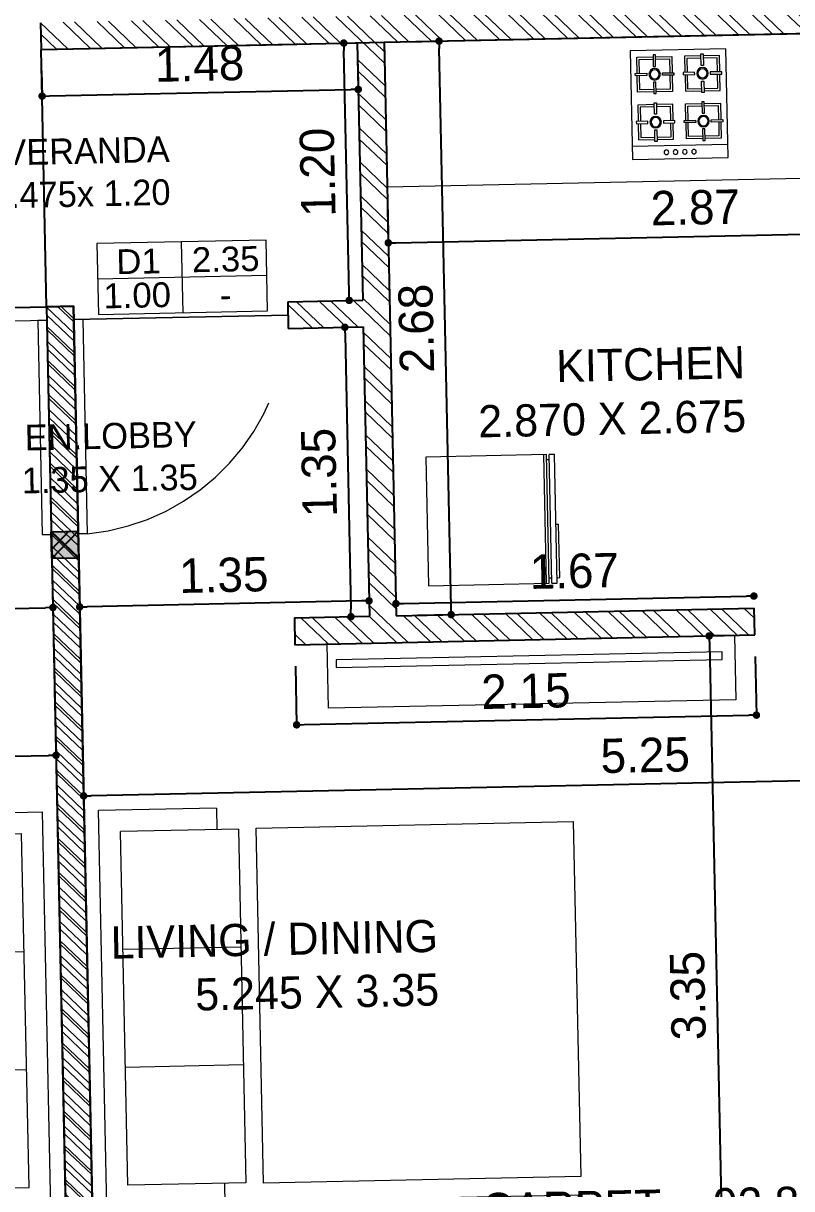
# Model space of a CAD drawing. Header units: metres. Extents: x 494 to 1845, y -666 to 1061.
# Drawn here: x 1413.0932 to 1413.4205, y 238.0793 to 238.5757 of the extents above; entities that cross this region are included whole.
import ezdxf

# ---------------------------------------------------------------- set-up
doc = ezdxf.new("R2010")
doc.units = ezdxf.units.M
doc.header["$MEASUREMENT"] = 0
for name, pattern in [('1', [0]), ('ACAD_ISO02W100', [15, 12, -3]), ('DASHED2', [0.375, 0.25, -0.125])]:
    doc.linetypes.add(name, pattern=pattern)
doc.layers.get('Defpoints').update_dxf_attribs({"color": 12})
for name, color, linetype in [('A-AREA', 1, 'Continuous'), ('COLUMN', 1, 'Continuous'), ('VDA-TEXT', 250, '1')]:
    doc.layers.add(name, color=color, linetype=linetype)
for name, color, linetype, lineweight in [('A-Furniture', 8, 'Continuous', 13), ('A-Wall Hatch', 8, 'Continuous', 9), ('DIMENSION', 8, 'Continuous', 5), ('VDA-DOOR', 23, 'Continuous', 5), ('VDA-DW TAGS', 4, 'Continuous', 9), ('VDA-FURNITURE', 8, 'Continuous', 13), ('VDA-HATCH', 8, 'Continuous', 9), ('VDA-WALL', 250, 'Continuous', 25)]:
    doc.layers.add(name, color=color, linetype=linetype, lineweight=lineweight)
doc.styles.add('arial', font='arial.ttf', dxfattribs={"height": 0.3})
doc.styles.add('RS', font='GOTHIC.TTF')
doc.styles.get("Standard").update_dxf_attribs({"font": 'arial.ttf'})
doc.dimstyles.new('SMALL-1', dxfattribs={"dimtxt": 0.16, "dimasz": 0.035, "dimexe": 0, "dimexo": 0.1, "dimgap": 0.05, "dimtad": 1, "dimzin": 0, "dimdsep": 46, "dimtxsty": 'RS', "dimblk": 'DOT', "dimcen": 2.5, "dimclrd": 256, "dimclre": 256, "dimclrt": 5, "dimadec": 0, "dimazin": 0, "dimtfac": 1, "dimtdec": 3, "dimtofl": 0, "dimtmove": 0, "dimatfit": 3, "dimfxl": 0, "dimtolj": 1, "dimtzin": 0, "dimarcsym": 0})
pattern_1 = [(45, (1152.758408798573, 282.9493043231583), (-0.1104854345604985, 0.1104854345604985), [])]

# ---------------------------------------------------------------- blocks, each defined once
blk = doc.blocks.new('6555kkm')
at = {"lineweight": 30}
h = blk.add_hatch(color=5, dxfattribs=at)
h.dxf.hatch_style = 1
h.paths.add_polyline_path([(1152.883408798573, 282.9493043231583), (1152.758408798573, 282.9493043231583), (1152.758408798573, 283.0743043231584), (1152.883408798573, 283.0743043231584)])
h = blk.add_hatch()
h.set_pattern_fill('ANSI31', color=5, scale=1.250000000001137)
h.set_pattern_definition(pattern_1)
h.paths.add_polyline_path([(1152.758408798573, 283.0743043231584), (1152.883408798573, 283.0743043231584), (1152.883408798573, 282.9493043231583), (1152.758408798573, 282.9493043231583)])
h = blk.add_hatch()
h.set_pattern_fill('ANSI31', color=5, scale=1.250000000001137)
h.set_pattern_definition(pattern_1)
h.paths.add_polyline_path([(1152.758408798573, 283.0743043231584), (1152.883408798573, 283.0743043231584), (1152.883408798573, 282.9493043231583), (1152.758408798573, 282.9493043231583)])
at = {"layer": 'COLUMN', "color": 5, "lineweight": 25}
for p, q in [((1152.758408798573, 282.9493043231583), (1152.883408798573, 283.0743043231584)), ((1152.883408798573, 282.9493043231583), (1152.758408798573, 283.0743043231584))]:
    blk.add_line(p, q, dxfattribs=at)
blk.add_lwpolyline([(1152.758408798573, 283.0743043231584), (1152.883408798573, 283.0743043231584), (1152.883408798573, 282.9493043231583), (1152.758408798573, 282.9493043231583)], close=True, dxfattribs=at)
blk = doc.blocks.new('zw$417C')
at = {"layer": 'COLUMN', "color": 8, "lineweight": 30}
blk.add_blockref('6555kkm', (-1102.821029583515, -275.5117372282392, 1.122092884524188e-05), dxfattribs=at)
blk = doc.blocks.new('zw$FFF1')
at = {"layer": 'A-Furniture', "color": 8, "extrusion": (1.515233374942575e-06, 1.204778837000339e-06, 0.9999999999981264)}
for p, q in [((0.6212500063702464, 2.488734973128885), (0.6212433241307735, 1.938893890124746)), ((1.371250006370246, 2.488725858158432), (0.6212500063702464, 2.488734973128885)), ((1.371243322268128, 1.938725731684826), (1.371250006370246, 2.488725858158432)), ((1.548996269702911, 2.488723697606474), (1.548989587463439, 1.938882614485919)), ((2.298996269702911, 2.488714582519606), (1.548996269702911, 2.488723697606474)), ((2.298989585600793, 1.938714456046), (2.298996269702911, 2.488714582519606)), ((0.7212487906217575, 2.388733757776208), (0.7212421065196395, 1.838733757613227)), ((1.271248790435493, 2.38872707344126), (0.7212487906217575, 2.388733757776208)), ((1.271242106333375, 1.838727073278278), (1.271248790435493, 2.38872707344126)), ((1.648995053954422, 2.388722482253797), (1.648988369852304, 1.838722482090816)), ((2.198995053768158, 2.388715797802433), (1.648995053954422, 2.388722482253797)), ((2.19898836966604, 1.838715797755867), (2.198995053768158, 2.388715797802433)), ((0.6212433241307735, 1.938893890124746), (0.7214021123945713, 1.938733629649505)), ((0.7214021123945713, 1.938733629649505), (0.7212433218955994, 1.93873363151215)), ((1.271243321709335, 1.938726946944371), (1.371243322268128, 1.938725731568411)), ((1.548989587463439, 1.938882614485919), (1.649148375727236, 1.938722354010679)), ((1.649148375727236, 1.938722354010679), (1.648989585228264, 1.938722355989739)), ((2.198989585042, 1.93871567142196), (2.298989584669471, 1.938714456046)), ((0.7212421065196395, 1.838733757613227), (1.271242106333375, 1.838727073278278)), ((1.648988369852304, 1.838722482090816), (2.19898836966604, 1.838715797755867))]:
    blk.add_line(p, q, dxfattribs=at)
at = {"layer": 'A-Furniture', "color": 8, "extrusion": (1.515233371707305e-06, -1.204778841069292e-06, 0.9999999999981264)}
for p, q in [((0.5500000007450581, 1.850006682798266), (9.313225746154785e-10, 1.849999999860302)), ((0, 1.849999999860302), (2.24793329834938e-05, 0)), ((0.5500012151896954, 1.750006682821549), (0.5500000007450581, 1.850006682798266)), ((0.1000012140721083, 1.750001214910299), (0.1000212645158172, 0.1000012150034308)), ((0.6500012148171663, 1.750007897731848), (0.1000012150034308, 1.750001214910299)), ((0.6500212643295527, 0.1000078979413956), (0.6500012148171663, 1.750007897731848)), ((0.6500078989192843, 1.200007897801697), (0.1000078991055489, 1.200001214980148)), ((0.6500145820900798, 0.6500078978715464), (0.1000145813450217, 0.650001215049997)), ((0.6500212643295527, 0.1000078979413956), (0.1000212645158172, 0.1000012150034308)), ((0.5500224800780416, 6.68293796479702e-06), (0.5500212647020817, 0.1000066829146817)), ((0.5500224800780416, 6.68293796479702e-06), (2.24793329834938e-05, 0))]:
    blk.add_line(p, q, dxfattribs=at)
at = {"layer": 'A-Furniture', "color": 8, "extrusion": (1.515233371707305e-06, -1.204778841069291e-06, 0.9999999999981264)}
for p, q in [((2.212546726688743, 1.752808351884596), (0.7327740155160427, 1.752790371072479)), ((0.7327740155160427, 1.752790371072479), (0.7327941320836544, 0.09728157555218786)), ((2.212566843256354, 0.09729955636430532), (2.212546726688743, 1.752808351884596)), ((0.7327941320836544, 0.09728157555218786), (2.212566843256354, 0.09729955636430532))]:
    blk.add_line(p, q, dxfattribs=at)
blk = doc.blocks.new('1M D')
at = {"layer": 'VDA-DOOR'}
for p, q in [((1531.923900657642, 323.9831530253452, -0.0001361976948175383), (1531.885928815248, 323.9831530253452, -0.0001361976948175383)), ((1531.885928815248, 323.9831530253452, -0.0001361976948175383), (1531.885928815248, 323.0838199157317, -0.0001361976948175383)), ((1531.923900657642, 323.0838199157317, -0.0001361976948175383), (1531.923900657642, 323.9831530253452, -0.0001361976948175383)), ((1531.885928815248, 323.0838199157317, -0.0001361976948175383), (1531.923900657642, 323.0838199157317, -0.0001361976948175383))]:
    blk.add_line(p, q, dxfattribs=at)
at = {"layer": 'VDA-DOOR', "linetype": 'ACAD_ISO02W100', "ltscale": 0.01}
blk.add_arc((1531.885928815248, 323.0831527781722, -0.0001361976948175383), 0.9000002472622035, 0.04247130742758704, 90, dxfattribs=at)
blk = doc.blocks.new('_Dot')
at = {"color": 0, "linetype": 'ByBlock', "lineweight": -2}
blk.add_line((-0.5, 0), (-1, 0), dxfattribs=at)
at = {"color": 0, "linetype": 'ByBlock', "const_width": 0.5}
blk.add_lwpolyline([(-0.25, 0, 1), (0.25, 0, 1)], format="xyb", close=True, dxfattribs=at)
blk = doc.blocks.new('*D432')
at = {"layer": 'Defpoints', "color": 0, "transparency": 16777216}
for p in [(8.240036736101274, -1.808833693435588), (6.890036736101365, -1.880828684596736), (8.240036736101274, -1.880828684596736)]:
    blk.add_point(p, dxfattribs=at)
at = {"layer": 'DIMENSION', "lineweight": -2, "transparency": 16777216}
for p, q in [((6.890036736101365, -1.808833693435588), (6.890036736101365, -1.808833693435588)), ((6.925036736101365, -1.808833693435588), (8.205036736101274, -1.808833693435588)), ((8.240036736101274, -1.808833693435588), (8.240036736101274, -1.808833693435588))]:
    blk.add_line(p, q, dxfattribs=at)
at = {"layer": 'DIMENSION', "lineweight": -2, "transparency": 16777216, "xscale": 0.035, "yscale": 0.035, "zscale": 0.035, "rotation": 180}
blk.add_blockref('_Dot', (6.890036736101365, -1.808833693435588), dxfattribs=at)
at = {"layer": 'DIMENSION', "lineweight": -2, "transparency": 16777216, "xscale": 0.035, "yscale": 0.035, "zscale": 0.035}
blk.add_blockref('_Dot', (8.240036736101274, -1.808833693435588), dxfattribs=at)
at = {"layer": 'DIMENSION', "color": 5, "transparency": 16777216, "insert": (7.56503673610132, -1.674809220288069), "char_height": 0.16, "attachment_point": 5, "style": 'RS'}
blk.add_mtext('\\A1;1.35', dxfattribs=at)
blk = doc.blocks.new('*D433')
at = {"layer": 'Defpoints', "color": 0, "transparency": 16777216}
for p in [(3.415036736101229, -1.580828684596781), (8.240036736101274, -1.580828684596781), (8.240036736101274, -2.498410855820623)]:
    blk.add_point(p, dxfattribs=at)
at = {"layer": 'DIMENSION', "lineweight": -2, "transparency": 16777216}
for p, q in [((3.415036736101229, -2.198410855820623), (3.415036736101229, -2.498410855820623)), ((8.240036736101274, -2.198410855820623), (8.240036736101274, -2.498410855820623)), ((3.450036736101229, -2.498410855820623), (8.205036736101274, -2.498410855820623))]:
    blk.add_line(p, q, dxfattribs=at)
at = {"layer": 'DIMENSION', "lineweight": -2, "transparency": 16777216, "xscale": 0.035, "yscale": 0.035, "zscale": 0.035, "rotation": 180}
blk.add_blockref('_Dot', (3.415036736101229, -2.498410855820623), dxfattribs=at)
at = {"layer": 'DIMENSION', "lineweight": -2, "transparency": 16777216, "xscale": 0.035, "yscale": 0.035, "zscale": 0.035}
blk.add_blockref('_Dot', (8.240036736101274, -2.498410855820623), dxfattribs=at)
at = {"layer": 'DIMENSION', "color": 5, "transparency": 16777216, "insert": (5.827536736101138, -2.364386382673104), "char_height": 0.16, "attachment_point": 5, "style": 'RS'}
blk.add_mtext('\\A1;4.83', dxfattribs=at)
blk = doc.blocks.new('zw$8B81')
at = {"layer": 'VDA-FURNITURE', "extrusion": (-2.11098337400021e-05, -1.086347123934214e-08, 0.9999999997771876)}
for p, q in [((0.03749999962747097, 0.6000000006752089), (0.01250000018626451, 0.6000000006752089)), ((0.01250000018626451, 0.6000000006752089), (0.01250000018626451, 1.164153218269348e-10)), ((0.03749999962747097, 0.6000000006752089), (0.03749999962747097, 1.164153218269348e-10)), ((0.6124999998137355, 0.6000000005587935), (0.04999999981373549, 0.6000000006752089)), ((0.04999999981373549, 0.6000000006752089), (0.04999999981373549, 1.164153218269348e-10)), ((0.0625, 0.6000000006752089), (0.0625, 1.164153218269348e-10)), ((0.6124999998137355, 0), (0.6124999998137355, 0.6000000005587935)), ((0.01250000018626451, 0.5750000003026798), (0, 0.5750000003026798)), ((0, 0.5750000003026798), (0, 0.3250000003026798)), ((0.04999999981373549, 0.5750000003026798), (0.03749999962747097, 0.5750000003026798)), ((0.01250000018626451, 0.3250000003026798), (0, 0.3250000003026798)), ((0.01250000018626451, 1.164153218269348e-10), (0.03749999962747097, 1.164153218269348e-10)), ((0.03749999962747097, 0.02500000048894435), (0.04999999981373549, 0.02500000048894435)), ((0.04999999981373549, 1.164153218269348e-10), (0.6124999998137355, 0))]:
    blk.add_line(p, q, dxfattribs=at)
blk = doc.blocks.new('zw$80F')
at = {"layer": 'A-Furniture', "extrusion": (0.0001700572638900426, -4.782336523538391e-05, 0.9999999843967263)}
blk.add_line((0.06005996465682983, 0.4461597442859784, 4.547967870777294e-07), (0.06005996465682983, 2.328306436538696e-10), dxfattribs=at)
at = {"layer": 'A-Furniture', "extrusion": (0.0001700572638900425, -4.78233652353839e-05, 0.9999999843967262), "elevation": -1.066843014996266e-05}
for points in [[(0.5062197120860219, 3.37604433298111e-09), (1.862645149230957e-09, -6.984919309616089e-10), (-9.313225746154785e-10, 0.4461597438203171), (0.5062197092920542, 0.4461597478948534)], [(0.1769623979926109, 0.4247097575571388), (0.1662374036386609, 0.4247097574407235), (0.1662374045699835, 0.3710847881156951), (0.1769623979926109, 0.3710847882321104)], [(0.3893172759562731, 0.4247097591869533), (0.4000422693789005, 0.4247097593033686), (0.4000422703102231, 0.3710847899783403), (0.3893172759562731, 0.3710847899783403)], [(0.08150995336472988, 0.3292573114158586), (0.0815099524334073, 0.3399823053041473), (0.1351349223405123, 0.3399823056533933), (0.1351349223405123, 0.3292573118815199)], [(0.2616898501291871, 0.3399823067011312), (0.2616898501291871, 0.3292573128128424), (0.2080648802220821, 0.3292573124635965), (0.2080648802220821, 0.3399823062354699)], [(0.3045898247510195, 0.3399823070503771), (0.3045898256823421, 0.3292573131620884), (0.3582147946581244, 0.3292573136277497), (0.3582147946581244, 0.3399823075160384)], [(0.4847697224467993, 0.3292573146754876), (0.4847697224467993, 0.3399823085637763), (0.4311447525396943, 0.339982308098115), (0.4311447525396943, 0.3292573142098263)], [(0.1662374055013061, 0.2445298605598509), (0.1769623989239335, 0.2445298606762663), (0.1769623989239335, 0.2981548300012946), (0.1662374045699835, 0.2981548298848793)], [(0.4000422712415457, 0.2445298625389114), (0.3893172778189182, 0.2445298624224961), (0.3893172768875957, 0.2981548317475244), (0.4000422712415457, 0.2981548317475244)], [(0.1662374055013061, 0.2016298851231113), (0.1769623989239335, 0.2016298852395266), (0.1769623998552561, 0.1480049159144983), (0.1662374055013061, 0.1480049159144983)], [(0.4000422712415457, 0.2016298869857565), (0.3893172778189182, 0.2016298869857565), (0.3893172778189182, 0.1480049176607281), (0.4000422721728683, 0.1480049177771434)], [(0.08150995429605246, 0.1169024329865351), (0.08150995429605246, 0.1061774390982464), (0.1351349242031574, 0.1061774395639077), (0.1351349242031574, 0.1169024334521964)], [(0.2616898519918323, 0.1061774406116456), (0.2616898510605097, 0.116902434383519), (0.2080648820847273, 0.116902434034273), (0.2080648820847273, 0.1061774401459843)], [(0.3045898266136646, 0.1061774409608915), (0.3045898266136646, 0.116902434732765), (0.3582147965207696, 0.1169024351984262), (0.3582147965207696, 0.1061774413101375)], [(0.4847697233781219, 0.1169024362461641), (0.4847697243094444, 0.1061774423578754), (0.4311447544023395, 0.1061774418922141), (0.4311447544023395, 0.1169024357805029)], [(0.1769624007865787, 0.02144998835865408), (0.1662374073639512, 0.02144998835865408), (0.1662374064326286, 0.07507495756726712), (0.1769624007865787, 0.07507495768368244)], [(0.3893172787502408, 0.02144999010488391), (0.4000422731041908, 0.02144999022129923), (0.4000422721728683, 0.07507495954632759), (0.3893172787502408, 0.07507495942991227)]]:
    blk.add_lwpolyline(points, close=True, dxfattribs=at)
for points in [[(0.1662374036386609, 0.4161297623068094), (0.09008994698524475, 0.4161297617247328), (0.09008994791656733, 0.3399823053041473)], [(0.1662374036386609, 0.405404768534936), (0.1008149413391948, 0.4054047679528594), (0.1008149422705173, 0.3399823054205626)], [(0.2531098546460271, 0.3399823067011312), (0.2531098537147045, 0.4161297630053014), (0.1769623979926109, 0.4161297624232247)], [(0.2423848612233996, 0.3399823065847158), (0.2423848602920771, 0.4054047691170126), (0.1769623979926109, 0.405404768534936)], [(0.3131698202341795, 0.3399823071667925), (0.3131698193028569, 0.416129763587378), (0.3893172759562731, 0.4161297641694546)], [(0.3238948136568069, 0.3399823071667925), (0.3238948136568069, 0.4054047698155046), (0.3893172759562731, 0.4054047702811658)], [(0.4000422703102231, 0.4161297642858699), (0.4761897260323167, 0.4161297648679465), (0.4761897269636393, 0.339982308447361)], [(0.4000422703102231, 0.4054047703975812), (0.4654647326096892, 0.4054047708632424), (0.4654647326096892, 0.3399823083309457)], [(0.09008994791656733, 0.3292573115322739), (0.0900899488478899, 0.2531098551116884), (0.1662374055013061, 0.253109855693765)], [(0.1008149422705173, 0.3292573115322739), (0.1008149422705173, 0.2638348489999771), (0.1662374045699835, 0.2638348495820537)], [(0.1769623989239335, 0.2531098558101803), (0.2531098555773497, 0.2531098563922569), (0.2531098546460271, 0.3292573128128424)], [(0.1769623989239335, 0.2638348495820537), (0.2423848612233996, 0.2638348501641303), (0.2423848612233996, 0.3292573126964271)], [(0.3893172768875957, 0.2531098574399948), (0.3131698211655021, 0.2531098568579182), (0.3131698202341795, 0.3292573132785037)], [(0.3893172768875957, 0.2638348513282835), (0.3238948145881295, 0.2638348508626223), (0.3238948145881295, 0.329257313394919)], [(0.4761897269636393, 0.3292573145590723), (0.4761897278949618, 0.2531098581384867), (0.4000422712415457, 0.2531098575564101)], [(0.4654647335410118, 0.3292573144426569), (0.4654647335410118, 0.2638348519103602), (0.4000422712415457, 0.2638348514446989)], [(0.09008994977921247, 0.1169024331029505), (0.0900899488478899, 0.1930498894071206), (0.1662374055013061, 0.1930498901056126)], [(0.1008149432018399, 0.1169024331029505), (0.1008149432018399, 0.1823248956352472), (0.1662374055013061, 0.1823248962173238)], [(0.1769623998552561, 0.1930498901056126), (0.2531098555773497, 0.1930498908041045), (0.2531098565086722, 0.116902434383519)], [(0.1769623998552561, 0.1823248963337392), (0.2423848621547222, 0.1823248967994004), (0.2423848621547222, 0.1169024342671037)], [(0.3893172778189182, 0.1930498918518424), (0.3131698211655021, 0.1930498912697658), (0.3131698220968246, 0.1169024348491803)], [(0.3893172778189182, 0.1823248979635537), (0.3238948155194521, 0.1823248974978924), (0.3238948155194521, 0.1169024349655956)], [(0.4761897288262844, 0.1169024361297488), (0.4761897278949618, 0.1930498925503343), (0.4000422712415457, 0.1930498919682577)], [(0.4654647344723344, 0.1169024361297488), (0.4654647344723344, 0.1823248986620456), (0.4000422721728683, 0.182324898079969)], [(0.1662374064326286, 0.03002998337615281), (0.09008995071053505, 0.0300299827940762), (0.09008994977921247, 0.1061774392146617)], [(0.1662374064326286, 0.04075497726444155), (0.1008149441331625, 0.04075497679878026), (0.1008149441331625, 0.106177439331077)], [(0.2531098565086722, 0.1061774404952303), (0.2531098574399948, 0.03002998407464474), (0.1769624007865787, 0.03002998349256814)], [(0.2423848630860448, 0.1061774403788149), (0.2423848630860448, 0.04075497784651816), (0.1769624007865787, 0.04075497738085687)], [(0.3131698220968246, 0.1061774409608915), (0.3131698230281472, 0.03002998454030603), (0.3893172787502408, 0.03002998523879796)], [(0.3238948155194521, 0.1061774410773069), (0.3238948164507747, 0.04075497854501009), (0.3893172787502408, 0.04075497901067138)], [(0.4000422731041908, 0.03002998523879796), (0.476189729757607, 0.03002998593728989), (0.4761897288262844, 0.1061774423578754)], [(0.4000422731041908, 0.0407549791270867), (0.465464735403657, 0.04075497970916331), (0.4654647344723344, 0.1061774422414601)]]:
    blk.add_lwpolyline(points, dxfattribs=at)
at = {"layer": 'A-Furniture', "extrusion": (0.0001700572638900425, -4.78233652353839e-05, 0.9999999843967262)}
for centre, radius in [((0.1715999056494323, 0.3346198096294238, -1.066843017786334e-05), 0.0268124846496025), ((0.1715999056494323, 0.3346198096294238, -1.066843017786334e-05), 0.0214499877197444), ((0.3946797728108046, 0.3346198113756665, -1.066843070753518e-05), 0.0268124846496025), ((0.3946797728108046, 0.3346198113756665, -1.066843070753518e-05), 0.0214499877197444), ((0.03002998689591295, 0.2874298348837457, -1.066842961552334e-05), 0.0107249938598722), ((0.03002998724480616, 0.2445298600964426, -1.066843031405722e-05), 0.0107249938598722), ((0.03002998759369927, 0.201629884028573, -1.066843038291535e-05), 0.0107249938598722), ((0.03002998794259228, 0.1587299092412676, -1.066842994458029e-05), 0.0107249938598722), ((0.1715999074636763, 0.111539937405965, -1.066842962649786e-05), 0.0268124846496025), ((0.1715999074636763, 0.111539937405965, -1.066842962649786e-05), 0.0214499877197444), ((0.3946797746250487, 0.1115399385701247, -1.066843035570653e-05), 0.0268124846496025), ((0.3946797746250487, 0.1115399385701247, -1.066843035570653e-05), 0.0214499877197444)]:
    blk.add_circle(centre, radius, dxfattribs=at)
blk = doc.blocks.new('zw$F1DC')
at = {"layer": 'VDA-DOOR'}
for p, q in [((2.601322194095701e-05, 0), (2.601322339979006e-05, 0.9000000000000001)), ((2.601322192941069e-05, 0.0379718426371404), (0.9000260132219293, 0.0379718426371404)), ((2.601322194095701e-05, 0), (0.9000260132219409, 2.777222896099829e-13)), ((0.9000260132219293, 0.03797184263741812), (0.9000260132219293, 2.777222896099829e-13))]:
    blk.add_line(p, q, dxfattribs=at).dxf.unprotected_set("ltscale", 0)
at = {"layer": 'VDA-DOOR', "linetype": 'DASHED2', "ltscale": 0.3}
blk.add_arc((-0.02829771850029106, -0.03040769462445214), 0.9308387142759031, 4.212750427302682, 88.25632433435375, dxfattribs=at)
blk = doc.blocks.new('zw$AB1F')
at = {"layer": 'VDA-DOOR', "xscale": 1.111111111003124, "yscale": 1.111111111003124, "zscale": 1.111111111003124, "rotation": 90.00000000080222}
blk.add_blockref('zw$F1DC', (0.9999999967510598, -1.13686837721616e-13), dxfattribs=at)
blk = doc.blocks.new('*D1116')
at = {"layer": 'Defpoints', "color": 0, "transparency": 16777216}
for p in [(-5.433006156983083, 5.250000000000057), (-5.369999999999891, 5.250000000000057), (-5.369999999999891, 4.050000000000068)]:
    blk.add_point(p, dxfattribs=at)
at = {"layer": 'DIMENSION', "lineweight": -2, "transparency": 16777216}
for p, q in [((-5.433006156983083, 5.250000000000057), (-5.433006156983083, 5.250000000000057)), ((-5.433006156983083, 4.085000000000068), (-5.433006156983083, 5.215000000000057)), ((-5.433006156983083, 4.050000000000068), (-5.433006156983083, 4.050000000000068))]:
    blk.add_line(p, q, dxfattribs=at)
at = {"layer": 'DIMENSION', "lineweight": -2, "transparency": 16777216, "xscale": 0.035, "yscale": 0.035, "zscale": 0.035}
for p, rotation in [((-5.433006156983083, 5.250000000000057), 90), ((-5.433006156983083, 4.050000000000068), 270)]:
    blk.add_blockref('_Dot', p, dxfattribs=dict(at, rotation=rotation))
at = {"layer": 'DIMENSION', "color": 5, "transparency": 16777216, "insert": (-5.567030630130602, 4.650000000000063), "char_height": 0.16, "attachment_point": 5, "rotation": 90, "style": 'RS'}
blk.add_mtext('\\A1;1.20', dxfattribs=at)
blk = doc.blocks.new('*D1117')
at = {"layer": 'Defpoints', "color": 0, "transparency": 16777216}
for p in [(-6.8449999999998, 5.250000000000057), (-5.369999999999891, 5.250000000000057), (-5.369999999999891, 5.032654607238555)]:
    blk.add_point(p, dxfattribs=at)
at = {"layer": 'DIMENSION', "lineweight": -2, "transparency": 16777216}
for p, q in [((-6.8449999999998, 5.150000000000057), (-6.8449999999998, 5.032654607238555)), ((-5.369999999999891, 5.150000000000057), (-5.369999999999891, 5.032654607238555)), ((-6.8099999999998, 5.032654607238555), (-5.404999999999891, 5.032654607238555))]:
    blk.add_line(p, q, dxfattribs=at)
at = {"layer": 'DIMENSION', "lineweight": -2, "transparency": 16777216, "xscale": 0.035, "yscale": 0.035, "zscale": 0.035, "rotation": 180}
blk.add_blockref('_Dot', (-6.8449999999998, 5.032654607238555), dxfattribs=at)
at = {"layer": 'DIMENSION', "lineweight": -2, "transparency": 16777216, "xscale": 0.035, "yscale": 0.035, "zscale": 0.035}
blk.add_blockref('_Dot', (-5.369999999999891, 5.032654607238555), dxfattribs=at)
at = {"layer": 'DIMENSION', "color": 5, "transparency": 16777216, "insert": (-6.107499999999845, 5.166679080386074), "char_height": 0.16, "attachment_point": 5, "style": 'RS'}
blk.add_mtext('\\A1;1.48', dxfattribs=at)
blk = doc.blocks.new('*D1118')
at = {"layer": 'Defpoints', "color": 0, "transparency": 16777216}
for p in [(-5.369999999999891, 3.925000000000068), (-5.456038015565127, 2.575000000000045), (-5.369999999999891, 2.575000000000045)]:
    blk.add_point(p, dxfattribs=at)
at = {"layer": 'DIMENSION', "lineweight": -2, "transparency": 16777216}
for p, q in [((-5.456038015565127, 3.925000000000068), (-5.456038015565127, 3.925000000000068)), ((-5.456038015565127, 3.890000000000068), (-5.456038015565127, 2.610000000000046)), ((-5.456038015565127, 2.575000000000045), (-5.456038015565127, 2.575000000000045))]:
    blk.add_line(p, q, dxfattribs=at)
at = {"layer": 'DIMENSION', "lineweight": -2, "transparency": 16777216, "xscale": 0.035, "yscale": 0.035, "zscale": 0.035}
for p, rotation in [((-5.456038015565127, 3.925000000000068), 90), ((-5.456038015565127, 2.575000000000045), 270)]:
    blk.add_blockref('_Dot', p, dxfattribs=dict(at, rotation=rotation))
at = {"layer": 'DIMENSION', "color": 5, "transparency": 16777216, "insert": (-5.590062488712646, 3.250000000000057), "char_height": 0.16, "attachment_point": 5, "rotation": 90, "style": 'RS'}
blk.add_mtext('\\A1;1.35', dxfattribs=at)
blk = doc.blocks.new('*D1119')
at = {"layer": 'Defpoints', "color": 0, "transparency": 16777216}
for p in [(-6.7199999999998, 2.647177441153644), (-6.7199999999998, 2.575000000000045), (-5.369999999999891, 2.575000000000045)]:
    blk.add_point(p, dxfattribs=at)
at = {"layer": 'DIMENSION', "lineweight": -2, "transparency": 16777216}
for p, q in [((-6.7199999999998, 2.647177441153644), (-6.7199999999998, 2.647177441153644)), ((-5.404999999999891, 2.647177441153644), (-6.6849999999998, 2.647177441153644)), ((-5.369999999999891, 2.647177441153644), (-5.369999999999891, 2.647177441153644))]:
    blk.add_line(p, q, dxfattribs=at)
at = {"layer": 'DIMENSION', "lineweight": -2, "transparency": 16777216, "xscale": 0.035, "yscale": 0.035, "zscale": 0.035, "rotation": 180}
blk.add_blockref('_Dot', (-6.7199999999998, 2.647177441153644), dxfattribs=at)
at = {"layer": 'DIMENSION', "lineweight": -2, "transparency": 16777216, "xscale": 0.035, "yscale": 0.035, "zscale": 0.035}
blk.add_blockref('_Dot', (-5.369999999999891, 2.647177441153644), dxfattribs=at)
at = {"layer": 'DIMENSION', "color": 5, "transparency": 16777216, "insert": (-6.044999999999845, 2.781201914301163), "char_height": 0.16, "attachment_point": 5, "style": 'RS'}
blk.add_mtext('\\A1;1.35', dxfattribs=at)
blk = doc.blocks.new('*D1120')
at = {"layer": 'Defpoints', "color": 0, "transparency": 16777216}
for p in [(-3.575000000000045, 2.631493366183975), (-5.244999999999891, 2.575000000000045), (-3.575000000000045, 2.575000000000045)]:
    blk.add_point(p, dxfattribs=at)
at = {"layer": 'DIMENSION', "lineweight": -2, "transparency": 16777216}
for p, q in [((-5.244999999999891, 2.631493366183975), (-5.244999999999891, 2.631493366183975)), ((-5.209999999999891, 2.631493366183975), (-3.610000000000046, 2.631493366183975)), ((-3.575000000000045, 2.631493366183975), (-3.575000000000045, 2.631493366183975))]:
    blk.add_line(p, q, dxfattribs=at)
at = {"layer": 'DIMENSION', "lineweight": -2, "transparency": 16777216, "xscale": 0.035, "yscale": 0.035, "zscale": 0.035, "rotation": 180}
blk.add_blockref('_Dot', (-5.244999999999891, 2.631493366183975), dxfattribs=at)
at = {"layer": 'DIMENSION', "lineweight": -2, "transparency": 16777216, "xscale": 0.035, "yscale": 0.035, "zscale": 0.035}
blk.add_blockref('_Dot', (-3.575000000000045, 2.631493366183975), dxfattribs=at)
at = {"layer": 'DIMENSION', "color": 5, "transparency": 16777216, "insert": (-4.409999999999968, 2.765517839331493), "char_height": 0.16, "attachment_point": 5, "style": 'RS'}
blk.add_mtext('\\A1;1.67', dxfattribs=at)
blk = doc.blocks.new('*D1121')
at = {"layer": 'Defpoints', "color": 0, "transparency": 16777216}
for p in [(-5.244999999999891, 5.250000000000057), (-4.988439704478878, 5.250000000000057), (-5.244999999999891, 2.575000000000045)]:
    blk.add_point(p, dxfattribs=at)
at = {"layer": 'DIMENSION', "lineweight": -2, "transparency": 16777216}
for p, q in [((-5.144999999999891, 5.250000000000057), (-4.988439704478878, 5.250000000000057)), ((-4.988439704478878, 2.610000000000046), (-4.988439704478878, 5.215000000000057)), ((-5.144999999999891, 2.575000000000045), (-4.988439704478878, 2.575000000000045))]:
    blk.add_line(p, q, dxfattribs=at)
at = {"layer": 'DIMENSION', "lineweight": -2, "transparency": 16777216, "xscale": 0.035, "yscale": 0.035, "zscale": 0.035}
for p, rotation in [((-4.988439704478878, 5.250000000000057), 90), ((-4.988439704478878, 2.575000000000045), 270)]:
    blk.add_blockref('_Dot', p, dxfattribs=dict(at, rotation=rotation))
at = {"layer": 'DIMENSION', "color": 5, "transparency": 16777216, "insert": (-5.122464177626397, 3.912500000000051), "char_height": 0.16, "attachment_point": 5, "rotation": 90, "style": 'RS'}
blk.add_mtext('\\A1;2.68', dxfattribs=at)
blk = doc.blocks.new('*D1122')
at = {"layer": 'Defpoints', "color": 0, "transparency": 16777216}
for p in [(-5.244999999672473, 4.574999988457023), (-2.375, 4.574999988457023), (-2.375, 4.314406018153022)]:
    blk.add_point(p, dxfattribs=at)
at = {"layer": 'DIMENSION', "lineweight": -2, "transparency": 16777216}
for p, q in [((-5.244999999672473, 4.474999988457023), (-5.244999999672473, 4.314406018153022)), ((-2.375, 4.474999988457023), (-2.375, 4.314406018153022)), ((-5.209999999672473, 4.314406018153022), (-2.41, 4.314406018153022))]:
    blk.add_line(p, q, dxfattribs=at)
at = {"layer": 'DIMENSION', "lineweight": -2, "transparency": 16777216, "xscale": 0.035, "yscale": 0.035, "zscale": 0.035, "rotation": 180}
blk.add_blockref('_Dot', (-5.244999999672473, 4.314406018153022), dxfattribs=at)
at = {"layer": 'DIMENSION', "lineweight": -2, "transparency": 16777216, "xscale": 0.035, "yscale": 0.035, "zscale": 0.035}
blk.add_blockref('_Dot', (-2.375, 4.314406018153022), dxfattribs=at)
at = {"layer": 'DIMENSION', "color": 5, "transparency": 16777216, "insert": (-3.809999999836236, 4.448430491300541), "char_height": 0.16, "attachment_point": 5, "style": 'RS'}
blk.add_mtext('\\A1;2.87', dxfattribs=at)
blk = doc.blocks.new('*D1127')
at = {"layer": 'Defpoints', "color": 0, "transparency": 16777216}
for p in [(-5.7199999999998, 2.450000000000045), (-3.575000000000045, 2.450000000000045), (-3.575000000000045, 2.076294359036353)]:
    blk.add_point(p, dxfattribs=at)
at = {"layer": 'DIMENSION', "lineweight": -2, "transparency": 16777216}
for p, q in [((-5.7199999999998, 2.350000000000045), (-5.7199999999998, 2.076294359036353)), ((-3.575000000000045, 2.350000000000045), (-3.575000000000045, 2.076294359036353)), ((-5.6849999999998, 2.076294359036353), (-3.610000000000046, 2.076294359036353))]:
    blk.add_line(p, q, dxfattribs=at)
at = {"layer": 'DIMENSION', "lineweight": -2, "transparency": 16777216, "xscale": 0.035, "yscale": 0.035, "zscale": 0.035, "rotation": 180}
blk.add_blockref('_Dot', (-5.7199999999998, 2.076294359036353), dxfattribs=at)
at = {"layer": 'DIMENSION', "lineweight": -2, "transparency": 16777216, "xscale": 0.035, "yscale": 0.035, "zscale": 0.035}
blk.add_blockref('_Dot', (-3.575000000000045, 2.076294359036353), dxfattribs=at)
at = {"layer": 'DIMENSION', "color": 5, "transparency": 16777216, "insert": (-4.647499999999923, 2.210318832183872), "char_height": 0.16, "attachment_point": 5, "style": 'RS'}
blk.add_mtext('\\A1;2.15', dxfattribs=at)
blk = doc.blocks.new('*D1128')
at = {"layer": 'Defpoints', "color": 0, "transparency": 16777216}
for p in [(-3.575000000000045, 2.450000000000045), (-3.787470807741784, -0.8999999999999773), (-3.575000000000045, -0.8999999999999773)]:
    blk.add_point(p, dxfattribs=at)
at = {"layer": 'DIMENSION', "lineweight": -2, "transparency": 16777216}
for p, q in [((-3.675000000000046, 2.450000000000045), (-3.787470807741784, 2.450000000000045)), ((-3.787470807741784, 2.415000000000045), (-3.787470807741784, -0.8649999999999772)), ((-3.675000000000046, -0.8999999999999773), (-3.787470807741784, -0.8999999999999773))]:
    blk.add_line(p, q, dxfattribs=at)
at = {"layer": 'DIMENSION', "lineweight": -2, "transparency": 16777216, "xscale": 0.035, "yscale": 0.035, "zscale": 0.035}
for p, rotation in [((-3.787470807741784, 2.450000000000045), 90), ((-3.787470807741784, -0.8999999999999773), 270)]:
    blk.add_blockref('_Dot', p, dxfattribs=dict(at, rotation=rotation))
at = {"layer": 'DIMENSION', "color": 5, "transparency": 16777216, "insert": (-3.921495280889302, 0.7750000000000341), "char_height": 0.16, "attachment_point": 5, "rotation": 90, "style": 'RS'}
blk.add_mtext('\\A1;3.35', dxfattribs=at)
blk = doc.blocks.new('*D1129')
at = {"layer": 'Defpoints', "color": 0, "transparency": 16777216}
for p in [(-6.7199999999998, 1.765842333421688), (-6.7199999999998, 0), (-1.474999999999909, 0)]:
    blk.add_point(p, dxfattribs=at)
at = {"layer": 'DIMENSION', "lineweight": -2, "transparency": 16777216}
for p, q in [((-6.7199999999998, 1.465842333421688), (-6.7199999999998, 1.765842333421688)), ((-1.509999999999909, 1.765842333421688), (-6.6849999999998, 1.765842333421688)), ((-1.474999999999909, 1.465842333421688), (-1.474999999999909, 1.765842333421688))]:
    blk.add_line(p, q, dxfattribs=at)
at = {"layer": 'DIMENSION', "lineweight": -2, "transparency": 16777216, "xscale": 0.035, "yscale": 0.035, "zscale": 0.035, "rotation": 180}
blk.add_blockref('_Dot', (-6.7199999999998, 1.765842333421688), dxfattribs=at)
at = {"layer": 'DIMENSION', "lineweight": -2, "transparency": 16777216, "xscale": 0.035, "yscale": 0.035, "zscale": 0.035}
blk.add_blockref('_Dot', (-1.474999999999909, 1.765842333421688), dxfattribs=at)
at = {"layer": 'DIMENSION', "color": 5, "transparency": 16777216, "insert": (-4.097499999999854, 1.899866806569206), "char_height": 0.16, "attachment_point": 5, "style": 'RS'}
blk.add_mtext('\\A1;5.25', dxfattribs=at)
blk = doc.blocks.new('D1 F')
at = {"layer": 'VDA-DW TAGS'}
for p, q in [((1532.299482118867, 322.9946180821721), (1532.299482118867, 323.3254926719023)), ((1532.694222322619, 323.1600553770372), (1531.904482118867, 323.1600553770372))]:
    blk.add_line(p, q, dxfattribs=at)
blk.add_lwpolyline([(1532.694222322619, 323.3254926719023), (1531.904482118867, 323.3254926719023), (1531.904482118867, 322.9946180821721), (1532.694222322619, 322.9946180821721)], close=True, dxfattribs=at)
at = {"layer": 'VDA-DW TAGS', "char_height": 0.1159809851405905, "attachment_point": 8, "style": 'arial'}
for s, insert, width in [('D1', (1532.096775627292, 323.1807167964294), 0.2822932409837917), ('2.35', (1532.503598511653, 323.1807167964294), 0.2822932409837917), ('1.00', (1532.087259317061, 323.0209378110397), 0.275840167237977), ('-', (1532.499696360571, 323.0152795015642), 0.3661736348513708)]:
    blk.add_mtext(s, dxfattribs=dict(at, insert=insert, width=width))
blk = doc.blocks.new('AFDADSFADSF')
at = {"layer": 'A-Wall Hatch', "ltscale": 0.1}
h = blk.add_hatch(dxfattribs=at)
h.set_pattern_fill('ANSI32', color=256, scale=0.3, angle=270)
h.set_pattern_definition([(315, (5.06503673610132, -8.955828684596781), (0.07954951288348662, 0.07954951288348659), []), (315, (5.06503673610132, -9.008861693096776), (0.07954951288348662, 0.07954951288348659), [])])
h.paths.add_polyline_path([(3.290036736101229, 0.6441713154032414), (3.415036736101229, 0.6441713154032414), (3.415036736101229, 1.544171315403275), (6.765036736101365, 1.544171315403275), (6.765036736101365, -1.880828684596736), (5.515036736101365, -1.880828684596736), (5.515036736101365, -2.005828684596736), (7.240036736101274, -2.005828684596736), (7.240036736101274, -1.880828684596736), (6.890036736101365, -1.880828684596736), (6.890036736101365, -0.5308286845967132), (7.240036736101274, -0.5308286845967132), (7.240036736101274, -0.4058286845967132), (6.890036736101365, -0.4058286845967132), (6.890036736101365, 1.669171315403275), (3.290036736101229, 1.669171315403275)])
h.paths.add_polyline_path([(-1.30996326389868, -6.805828684596747), (-1.18496326389868, -6.805828684596747), (-1.184963263898683, 0.9441713154031959), (0.1650367361012286, 0.9441713154031959), (0.1650367361012286, -0.005828684596792755), (0.2900367361012286, -0.005828684596792755), (0.2900367361012286, 1.069171315403196), (-1.30996326389868, 1.069171315403196)])
h.paths.add_polyline_path([(-0.4349632638986805, -1.580828684596781), (1.81503673610132, -1.580828684596781), (1.81503673610132, -4.455828684596781), (1.94003673610132, -4.455828684596781), (1.94003673610132, -1.580828684596781), (2.31503673610132, -1.580828684596781), (2.31503673610132, -1.455828684596781), (0.2900367361012286, -1.455828684596781), (0.2900367361012286, -0.6058286845968155), (0.1650367361012286, -0.6058286845968155), (0.1650367361012286, -1.455828684596781), (-0.4349632638986805, -1.455828684596781)])
h.paths.add_polyline_path([(2.84003673610141, -5.480828684596759), (4.94003673610132, -5.480828684596759), (4.94003673610132, -8.955828684596781), (5.06503673610132, -8.955828684596781), (5.06503673610132, -5.355828684596759), (2.84003673610141, -5.355828684596759)])
h.paths.add_polyline_path([(7.365036736101274, -5.480828684596759), (7.365036736101274, -7.40582868459677), (7.490036736101274, -7.40582868459677), (7.490036736101274, -5.480828684596759), (8.365036736101274, -5.480828684596759), (8.365036736101274, -0.4058286845967132), (8.240036736101274, -0.4058286845967132), (8.240036736101274, -5.355828684596759), (7.365036736101274, -5.355828684596759)])
h.paths.add_polyline_path([(2.915036736101229, -1.580689237993226), (2.915036736101229, -1.455828684596781), (3.290036736101229, -1.455828684596781), (3.290036736101229, -0.5558286845968041), (3.415036736101229, -0.5558286845968041), (3.415036736101229, -1.455828684596781), (4.31503673610132, -1.455828684596781), (4.31503673610132, -2.005828684596793), (4.19003673610132, -2.005828684596793), (4.19003673610132, -1.580828684596781), (3.415036736101229, -1.580828684596781), (3.415036736101229, -4.455828684596781), (3.290036736101229, -4.455828684596781), (3.290036736101229, -3.65582868459677), (2.69003673610132, -3.65582868459677), (2.69003673610132, -3.53082868459677), (3.290036736101229, -3.53082868459677), (3.290036736101229, -1.580828684596781), (2.920939464753019, -1.580828684596781), (2.920939464753019, -1.580689237993226)])
h.paths.add_polyline_path([(1.215036736101319, -5.480828684596759), (1.81503673610132, -5.480828684596759), (1.81503673610132, -8.955828684596781), (1.94003673610132, -8.955828684596781), (1.94003673610132, -5.355828684596759), (1.215036736101319, -5.355828684596759)])
h.paths.add_polyline_path([(-1.18496326389868, -5.480828684596759), (-1.18496326389868, -5.355828684596759), (-0.5849632638986805, -5.355828684596759), (-0.5849632638986805, -5.480828684596759)])
h.paths.add_polyline_path([(6.865036736101274, -5.480828684596759), (6.865036736101274, -5.355828684596759), (7.365036736101274, -5.355828684596759), (7.365036736101274, -5.480828684596759)])
at = {"layer": 'A-AREA'}
blk.add_lwpolyline([(-1.18496326389868, 0.9441713154031959), (0.1650367361012286, 0.9441713154031959), (0.1650362508371472, -1.580842047889746), (3.415036736101229, -1.580842047889746), (3.415036736101229, 1.544171315403275), (6.765036736101365, 1.544171315403275), (6.765036736101365, -0.5308286845967132), (7.240036736101274, -0.5308286845967132), (7.240036736101274, -0.4058286845967132), (8.240036736101274, -0.4058286845967132), (8.240036736101274, -5.355828684596759), (7.365036736101274, -5.355828684596759), (7.365036736101274, -7.28082868459677), (4.94003673610132, -7.28082868459677), (4.940036743503015, -8.830957452219366), (1.94003673610132, -8.830828684596781), (1.94003673610132, -6.680828684596747), (-1.18496326389868, -6.680828684596747), (-1.18496326389868, 0.9441713154031959)], dxfattribs=at)
at = {"layer": 'VDA-DOOR'}
blk.add_line((7.240036736101274, -0.4683286845967132), (8.240036736101274, -0.4683286845967132), dxfattribs=at)
at = {"layer": 'VDA-WALL'}
for p, q in [((8.240036736101274, -0.4058286845967132), (8.240036736101274, -5.355828684596759)), ((8.365036736101274, -0.4058286845967132), (8.240036736101274, -0.4058286845967132)), ((8.365036736101274, -0.4058286845967132), (8.365036736101274, -5.480828684596759))]:
    blk.add_line(p, q, dxfattribs=at)
at = {"layer": 'VDA-FURNITURE', "rotation": 180.0000002734221}
blk.add_blockref('zw$FFF1', (8.171978505208926, -2.759977901105572), dxfattribs=at)
at = {"layer": 'VDA-HATCH', "xscale": 1.111111111111841, "yscale": 1.111111111111841, "zscale": 1.111111111111841, "rotation": 180}
blk.add_blockref('1M D', (1710.335513198607, 358.5136934442299, 0.0001513307720195864), dxfattribs=at)
at = {"layer": 'DIMENSION'}
dim = blk.add_linear_dim(base=(8.240036736101274, -1.808833693435588), p1=(6.890036736101365, -1.880828684596736), p2=(8.240036736101274, -1.880828684596736), dimstyle='SMALL-1', dxfattribs=at)
dim.commit()
dim.dimension.update_dxf_attribs({"geometry": '*D432', "text_midpoint": (7.56503673610132, -1.674809220288069)})
dim = blk.add_linear_dim(base=(8.240036736101274, -2.498410855820623), p1=(3.415036736101229, -1.580828684596781), p2=(8.240036736101274, -1.580828684596781), dimstyle='SMALL-1', dxfattribs=at)
dim.commit()
dim.dimension.update_dxf_attribs({"geometry": '*D433', "text_midpoint": (5.827536736101138, -2.498410855820623), "dimtype": 160})
blk = doc.blocks.new('SDFDSFD')
at = {"layer": 'A-Wall Hatch', "ltscale": 0.1}
h = blk.add_hatch(dxfattribs=at)
h.set_pattern_fill('ANSI32', color=256, scale=0.3, angle=270)
h.set_pattern_definition([(315, (-5.76940198055172, -2.326928868841492), (0.07954951288348662, 0.07954951288348659), []), (315, (-5.76940198055172, -2.379961877341486), (0.07954951288348662, 0.07954951288348659), [])])
h.paths.add_polyline_path([(-3.575000000000045, 2.575000000000045), (-5.244999999999891, 2.575000000000045), (-5.244999999999891, 5.250000000000057), (-1.349999999999909, 5.250000000000057), (-1.349999999999909, 5.375000000000057), (-6.8449999999998, 5.375000000000057), (-6.8449999999998, 5.250000000000057), (-5.369999999999891, 5.250000000000057), (-5.369999999999891, 4.050000000000068), (-5.7199999999998, 4.050000000000068), (-5.7199999999998, 3.925000000000068), (-5.369999999999891, 3.925000000000068), (-5.369999999999891, 2.575000000000045), (-5.7199999999998, 2.575000000000045), (-5.7199999999998, 2.450000000000045), (-3.575000000000045, 2.450000000000045)])
h.paths.add_polyline_path([(-7.7199999999998, -2.949999999999989), (-7.7199999999998, -0.8999999999999773), (-6.8449999999998, -0.8999999999999773), (-6.8449999999998, 4.050000000000068), (-6.7199999999998, 4.050000000000068), (-6.7199999999998, -0.8999999999999773), (-6.449999999999863, -0.8999999999999773), (-6.449999999999863, -1.024999999999977), (-7.5949999999998, -1.024999999999977), (-7.5949999999998, -2.949999999999989)])
h.paths.add_polyline_path([(-2.375, -0.8999999999999773), (-4.649999999999864, -0.8999999999999773), (-4.649999999999864, -4.5), (-4.524999999999864, -4.5), (-4.524999999999864, -1.024999999999977), (-2.375, -1.024999999999977)])
h.paths.add_polyline_path([(-0.974999999999909, 2.999860553396445), (-0.9809027286516994, 2.999860553396445), (-1.349999999999909, 3), (-1.349999999999909, 4.050000000000068), (-1.474999999999909, 4.050000000000068), (-1.474999999999909, 3), (-2.375, 3), (-2.375, 2.450000000000045), (-2.25, 2.450000000000045), (-2.25, 2.875), (-1.474999999999909, 2.875), (-1.474999999999909, 0), (-1.349999999999909, 0), (-1.349999999999909, 0.8000000000000114), (-0.625, 0.8000000000000114), (-0.625, 0.9250000000000114), (-1.349999999999909, 0.9250000000000114), (-1.349999999999909, 2.875), (-0.974999999999909, 2.875)])
h.paths.add_polyline_path([(2.674999999999955, 3), (1.024999999999864, 3), (1.024999999999864, 4.350000000000023), (1.974999999999909, 4.350000000000023), (1.974999999999909, 4.474860553396468), (0.8999999999998636, 4.475000000000023), (0.8999999999998636, 3), (-0.375, 3), (-0.375, 2.875), (2.674999999999955, 2.875)])
h.paths.add_polyline_path([(-0.625, -1.925000000000011), (-1.349999999999909, -1.925000000000011), (-1.349999999999909, -1.024999999999977), (-0.900000000000091, -1.024999999999977), (-0.900000000000091, -0.8999999999999773), (-1.474999999999909, -0.8999999999999773), (-1.474999999999909, -4.5), (-0.974999999999909, -4.5), (-0.974999999999909, -4.375139446603555), (-0.9809027286516994, -4.375139446603555), (-1.349999999999909, -4.375), (-1.349999999999909, -2.050000003470643), (-0.625, -2.050000000000011)])
h.paths.add_polyline_path([(3.549999999999955, 4.475000000000023), (2.574999999999818, 4.475000000000023), (2.574999999999818, 4.350000000000023), (3.424999999999955, 4.350000000000023), (3.424999999999955, 3), (3.549999999999955, 3)])
h.paths.add_polyline_path([(0.125, -1.925000000000011), (0, -1.925000000000011), (0, -4.375), (-0.375, -4.375), (-0.375, -4.5), (0.125, -4.5)])
h.paths.add_polyline_path([(0.125, 2.875), (0, 2.875), (0, 0), (0.125, 0)])
h.paths.add_polyline_path([(4.875, 3), (3.549999999999955, 3), (3.549999999999955, 2.875), (4.875, 2.875)])
h.paths.add_polyline_path([(3.549999999999955, 3), (3.424999999999955, 3), (3.424999999999955, 2.875), (3.549999999999955, 2.875)])
h.paths.add_polyline_path([(3.549999999999955, 0.112500000000017), (3.424999999999955, 0.1125000000000171), (3.424999999999955, -0.8999999999999773), (0, -0.8999999999999773), (0, -1.024999999999977), (3.424999999999955, -1.024999999999977), (3.424999999999955, -4.5), (3.549999999999955, -4.5), (3.549999999999955, -1.024999999999977), (4.875, -1.024999999999977), (4.875, -0.8999999999999773), (3.549999999999955, -0.8999999999999773)])
h.paths.add_polyline_path([(3.424999999999955, 1.912500000000017), (3.549999999999955, 1.912500000000017), (3.549999999999955, 2.875), (3.424999999999955, 2.875)])
at = {"layer": 'A-AREA'}
blk.add_lwpolyline([(-6.719999996423402, -0.8999999999999735), (-6.719999854798061, 4.050000000000068), (-6.8449999999998, 4.050000000000068), (-6.8449999999998, 5.249999980287555), (-5.720000043197842, 5.249999980287555), (-5.244999999999891, 5.250000000000057), (-1.474999999999909, 5.250000000000057)], dxfattribs=at)
at = {"layer": 'VDA-DOOR'}
blk.add_line((-5.7199999999998, 3.987500000000068), (-6.7199999999998, 3.987500000000068), dxfattribs=at)
at = {"layer": 'VDA-FURNITURE', "extrusion": (5.288793786087774e-06, -0.0001649503115213743, 0.9999999863817116)}
blk.add_line((-5.244999999672473, 4.574999988457023), (-1.474999997820305, 4.57500023235076), dxfattribs=at)
at = {"layer": 'VDA-FURNITURE', "extrusion": (4.368272014304201e-06, 5.8104550666431e-06, 0.9999999999735785), "elevation": -2.491889076127254e-06}
blk.add_lwpolyline([(-3.669999998499407, 2.4499999215343), (-3.669999998499407, 2.149999921538665), (-5.570000000981963, 2.149999921538665), (-5.570000000981963, 2.4499999215343)], dxfattribs=at)
blk.add_lwpolyline([(-3.728585903656494, 2.37501593266029), (-5.529525053563702, 2.37501593266029), (-5.529525053563702, 2.339017416868273), (-3.728585903656494, 2.339017416868273)], close=True, dxfattribs=at)
at = {"layer": 'VDA-WALL'}
for p, q in [((-6.8449999999998, 5.375000000000057), (-6.8449999999998, 5.250000000000057)), ((-6.8449999999998, 5.250000000000057), (-5.369999999999891, 5.250000000000057)), ((-5.369999999999891, 5.250000000000057), (-5.369999999999891, 4.050000000000068)), ((-5.244999999999891, 5.250000000000057), (-1.349999999999909, 5.250000000000057)), ((-5.244999999999891, 5.250000000000057), (-5.244999999999891, 2.575000000000045)), ((-6.8449999999998, 4.050000000000068), (-6.8449999999998, -0.8999999999999773)), ((-6.8449999999998, 4.050000000000068), (-6.7199999999998, 4.050000000000068)), ((-6.7199999999998, 4.050000000000068), (-6.7199999999998, -0.8999999999999773)), ((-5.7199999999998, 4.050000000000068), (-5.369999999999891, 4.050000000000068)), ((-5.7199999999998, 4.050000000000068), (-5.7199999999998, 3.925000000000068)), ((-5.7199999999998, 3.925000000000068), (-5.369999999999891, 3.925000000000068)), ((-5.369999999999891, 3.925000000000068), (-5.369999999999891, 2.575000000000045)), ((-5.7199999999998, 2.575000000000045), (-5.369999999999891, 2.575000000000045)), ((-5.7199999999998, 2.575000000000045), (-5.7199999999998, 2.450000000000045)), ((-5.244999999999891, 2.575000000000045), (-3.575000000000045, 2.575000000000045)), ((-3.575000000000045, 2.450000000000045), (-3.575000000000045, 2.575000000000045)), ((-5.7199999999998, 2.450000000000045), (-3.575000000000045, 2.450000000000045))]:
    blk.add_line(p, q, dxfattribs=at)
at = {"layer": 'VDA-DOOR', "extrusion": (0.000304609534593461, 0.0001294728292490783, 0.9999999452249075), "rotation": 179.9999977404057}
blk.add_blockref('zw$AB1F', (-5.719999780978499, 3.987473520805046, -0.0012260970985791), dxfattribs=at)
at = {"layer": 'VDA-FURNITURE', "extrusion": (4.3682720143042e-06, 5.810455066643099e-06, 0.9999999999735784), "xscale": -1}
for name, p, rotation in [('zw$80F', (-4.09804048806337, 4.67932995764478, 9.287680883081271e-06), 269.9999997515905), ('zw$FFF1', (-6.651941770021239, 1.695850783573212, -1.920382629817319e-05), 179.9999997265776)]:
    blk.add_blockref(name, p, dxfattribs=dict(at, rotation=rotation))
at = {"layer": 'VDA-FURNITURE', "extrusion": (4.3682720143042e-06, 5.810455066643099e-06, 0.9999999999735784), "rotation": 179.999999726599}
blk.add_blockref('zw$8B81', (-4.478777702227731, 3.31167156930237, -3.222004465425748e-07), dxfattribs=at)
at = {"layer": 'VDA-HATCH'}
blk.add_blockref('D1 F', (-1538.508584292636, -318.985920863777), dxfattribs=at)
at = {"layer": 'VDA-TEXT', "extrusion": (4.368272014304201e-06, 5.8104550666431e-06, 0.9999999999735785), "width": 1.314504061156185e-11, "attachment_point": 3, "style": 'arial'}
for s, insert, char_height, text_direction in [('\\pi0.43554;{\\fCentury Gothic|b0|i0|c0|p34;VERANDA}\\P\\pi0.39524;{\\fCentury Gothic|b0|i0|c0|p34;1.475x 1.20}', (-6.25559442654253, 4.833204635362733), 0.12, (0.9999999999904592, -3.395290856795458e-13, -4.368272014375968e-06)), ('\\pi0.84973;{\\fCentury Gothic|b0|i0|c0|p34;KITCHEN  }\\P\\pi0.62825;{\\fCentury Gothic|b0|i0|c0|p34;2.870 X 2.675}', (-3.593860439518267, 3.798188059361621), 0.15, (0.9999999999904591, -3.395399344684386e-13, -4.368272014375967e-06)), ('\\pi0.42016;{\\fCentury Gothic|b0|i0|c0|p34;EN.LOBBY }\\P\\pi0.38186;{\\fCentury Gothic|b0|i0|c0|p34;1.35 X 1.35}', (-6.157022350109173, 3.501890172508297), 0.12, (0.9999999999904591, -3.395399344684386e-13, -4.368272014375967e-06)), ('\\pi0.77845;{\\fCentury Gothic|b0|i0|c0|p34;LIVING / DINING }\\P\\pi1.00947;{\\fCentury Gothic|b0|i0|c0|p34;5.245 X 3.35}', (-5.081831972993768, 1.153895273474802), 0.15, (0.9999999999904591, -3.395399344684386e-13, -4.368272014375967e-06))]:
    blk.add_mtext(s, dxfattribs=dict(at, insert=insert, char_height=char_height, text_direction=text_direction))
at = {"layer": 'VDA-TEXT', "color": 1, "extrusion": (4.368272014304201e-06, 5.8104550666431e-06, 0.9999999999735785), "insert": (-1.30653455259062, 0.374473109052019), "char_height": 0.154743372, "width": 3.915187934693313, "attachment_point": 3, "text_direction": (0.9999999999904591, 2.449293598226949e-16, -4.368272014377942e-06)}
blk.add_mtext('\\pt10;{\\fCentury Gothic|b0|i0|c0|p34;\\H1.93869x;\\C5;3 BHK - A}\\P\\pt10;{\\fCentury Gothic|b0|i0|c0|p34;\\H1.00000x;CARPET:-  92.87 SQ.M/ 999.65 SQ.FT}\\P\\pt10;{\\fCentury Gothic|b0|i0|c0|p34;\\H1.00000x;SALEABLE :- 1379.52 SQ.FT }', dxfattribs=at)
at = {"layer": 'DIMENSION'}
for base, p1, p2, picture, middle in [((-5.369999999999891, 5.032654607238555), (-6.8449999999998, 5.250000000000057), (-5.369999999999891, 5.250000000000057), '*D1117', (-6.107499999999845, 5.166679080386074)), ((-2.375, 4.314406018153022), (-5.244999999672473, 4.574999988457023), (-2.375, 4.574999988457023), '*D1122', (-3.809999999836236, 4.448430491300541)), ((-6.7199999999998, 2.647177441153644), (-5.369999999999891, 2.575000000000045), (-6.7199999999998, 2.575000000000045), '*D1119', (-6.044999999999845, 2.781201914301163)), ((-3.575000000000045, 2.631493366183975), (-5.244999999999891, 2.575000000000045), (-3.575000000000045, 2.575000000000045), '*D1120', (-4.409999999999968, 2.765517839331493)), ((-3.575000000000045, 2.076294359036353), (-5.7199999999998, 2.450000000000045), (-3.575000000000045, 2.450000000000045), '*D1127', (-4.647499999999923, 2.210318832183872)), ((-6.7199999999998, 1.765842333421688), (-1.474999999999909, 0), (-6.7199999999998, 0), '*D1129', (-4.097499999999854, 1.899866806569206))]:
    dim = blk.add_linear_dim(base=base, p1=p1, p2=p2, dimstyle='SMALL-1', dxfattribs=at)
    dim.commit()
    dim.dimension.update_dxf_attribs({"geometry": picture, "text_midpoint": middle})
for base, p1, p2, picture, middle in [((-5.433006156983083, 5.250000000000057), (-5.369999999999891, 4.050000000000068), (-5.369999999999891, 5.250000000000057), '*D1116', (-5.567030630130602, 4.650000000000063)), ((-4.988439704478878, 5.250000000000057), (-5.244999999999891, 2.575000000000045), (-5.244999999999891, 5.250000000000057), '*D1121', (-5.122464177626397, 3.912500000000051)), ((-5.456038015565127, 2.575000000000045), (-5.369999999999891, 3.925000000000068), (-5.369999999999891, 2.575000000000045), '*D1118', (-5.590062488712646, 3.250000000000057)), ((-3.787470807741784, -0.8999999999999773), (-3.575000000000045, 2.450000000000045), (-3.575000000000045, -0.8999999999999773), '*D1128', (-3.921495280889302, 0.7750000000000341))]:
    dim = blk.add_linear_dim(base=base, p1=p1, p2=p2, angle=90, dimstyle='SMALL-1', dxfattribs=at)
    dim.commit()
    dim.dimension.update_dxf_attribs({"geometry": picture, "text_midpoint": middle})

msp = doc.modelspace()

# ---------------------------------------------------------------- linework, layer by layer
at = {"layer": 'VDA-WALL'}
for p, q in [((1413.333655425609, 238.5694194721412), (1413.33365534528, 238.5694232789328, -1.776001775254723)), ((1413.345068604809, 238.5696603088012), (1413.345068524464, 238.5696641163148, -1.776001775254723))]:
    msp.add_line(p, q, dxfattribs=at)

# ---------------------------------------------------------------- block references
at = {"xscale": 0.09132575951384468, "yscale": 0.09132575951384468, "zscale": 0.09132575951384468, "rotation": 1.208854810110589}
for name, p in [('AFDADSFADSF', (1412.349996146047, 238.4761220106099)), ('SDFDSFD', (1413.73592698119, 238.0983448794055))]:
    msp.add_blockref(name, p, dxfattribs=at)
at = {"layer": 'COLUMN', "color": 6, "lineweight": 30, "xscale": 0.09132575951384468, "yscale": 0.09132575951384468, "zscale": 0.09132575951384468, "rotation": 1.208854810110589}
msp.add_blockref('zw$417C', (1408.560177919926, 237.5723542464608), dxfattribs=at)

doc.saveas('drawing.dxf')
